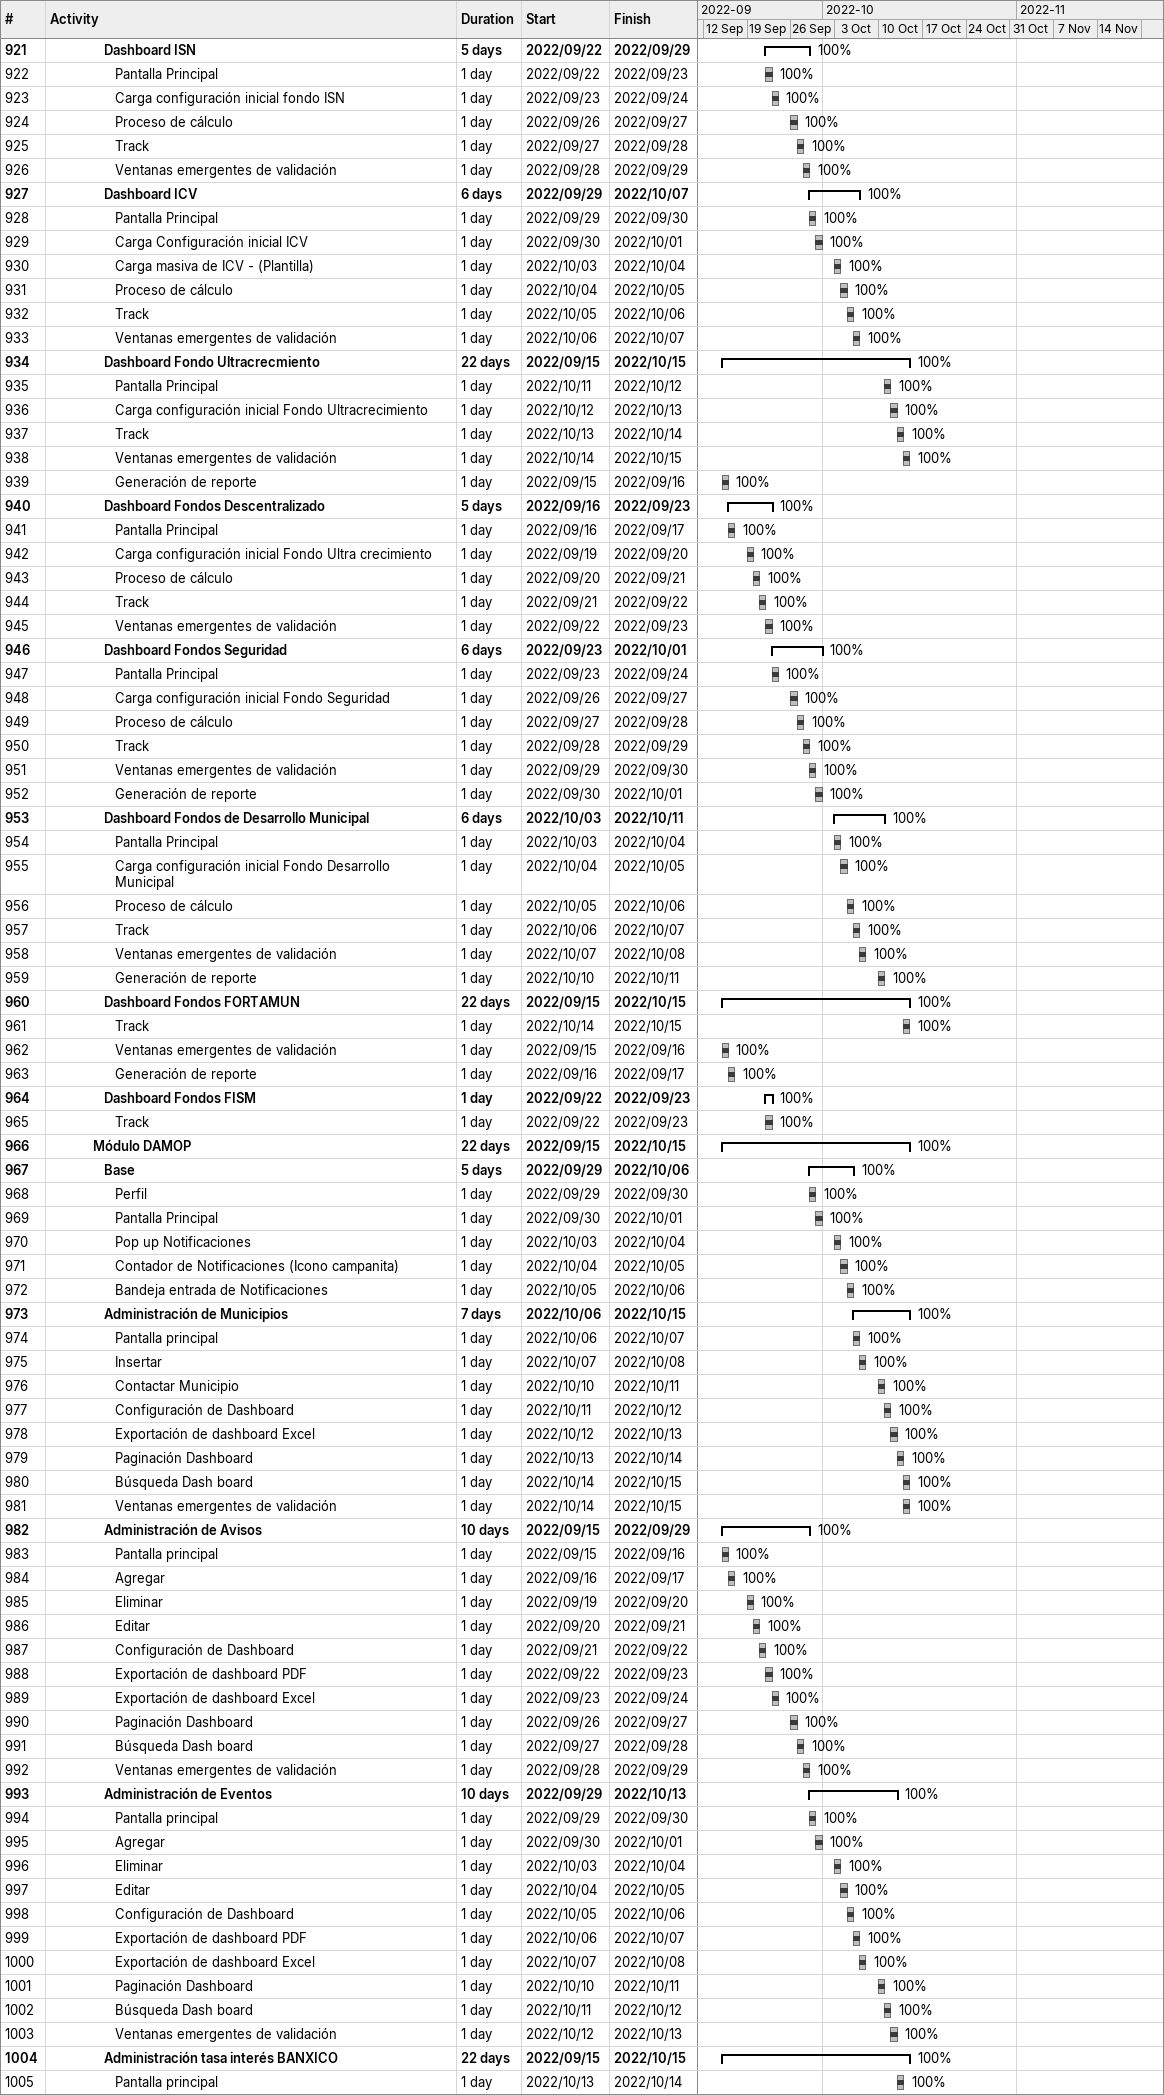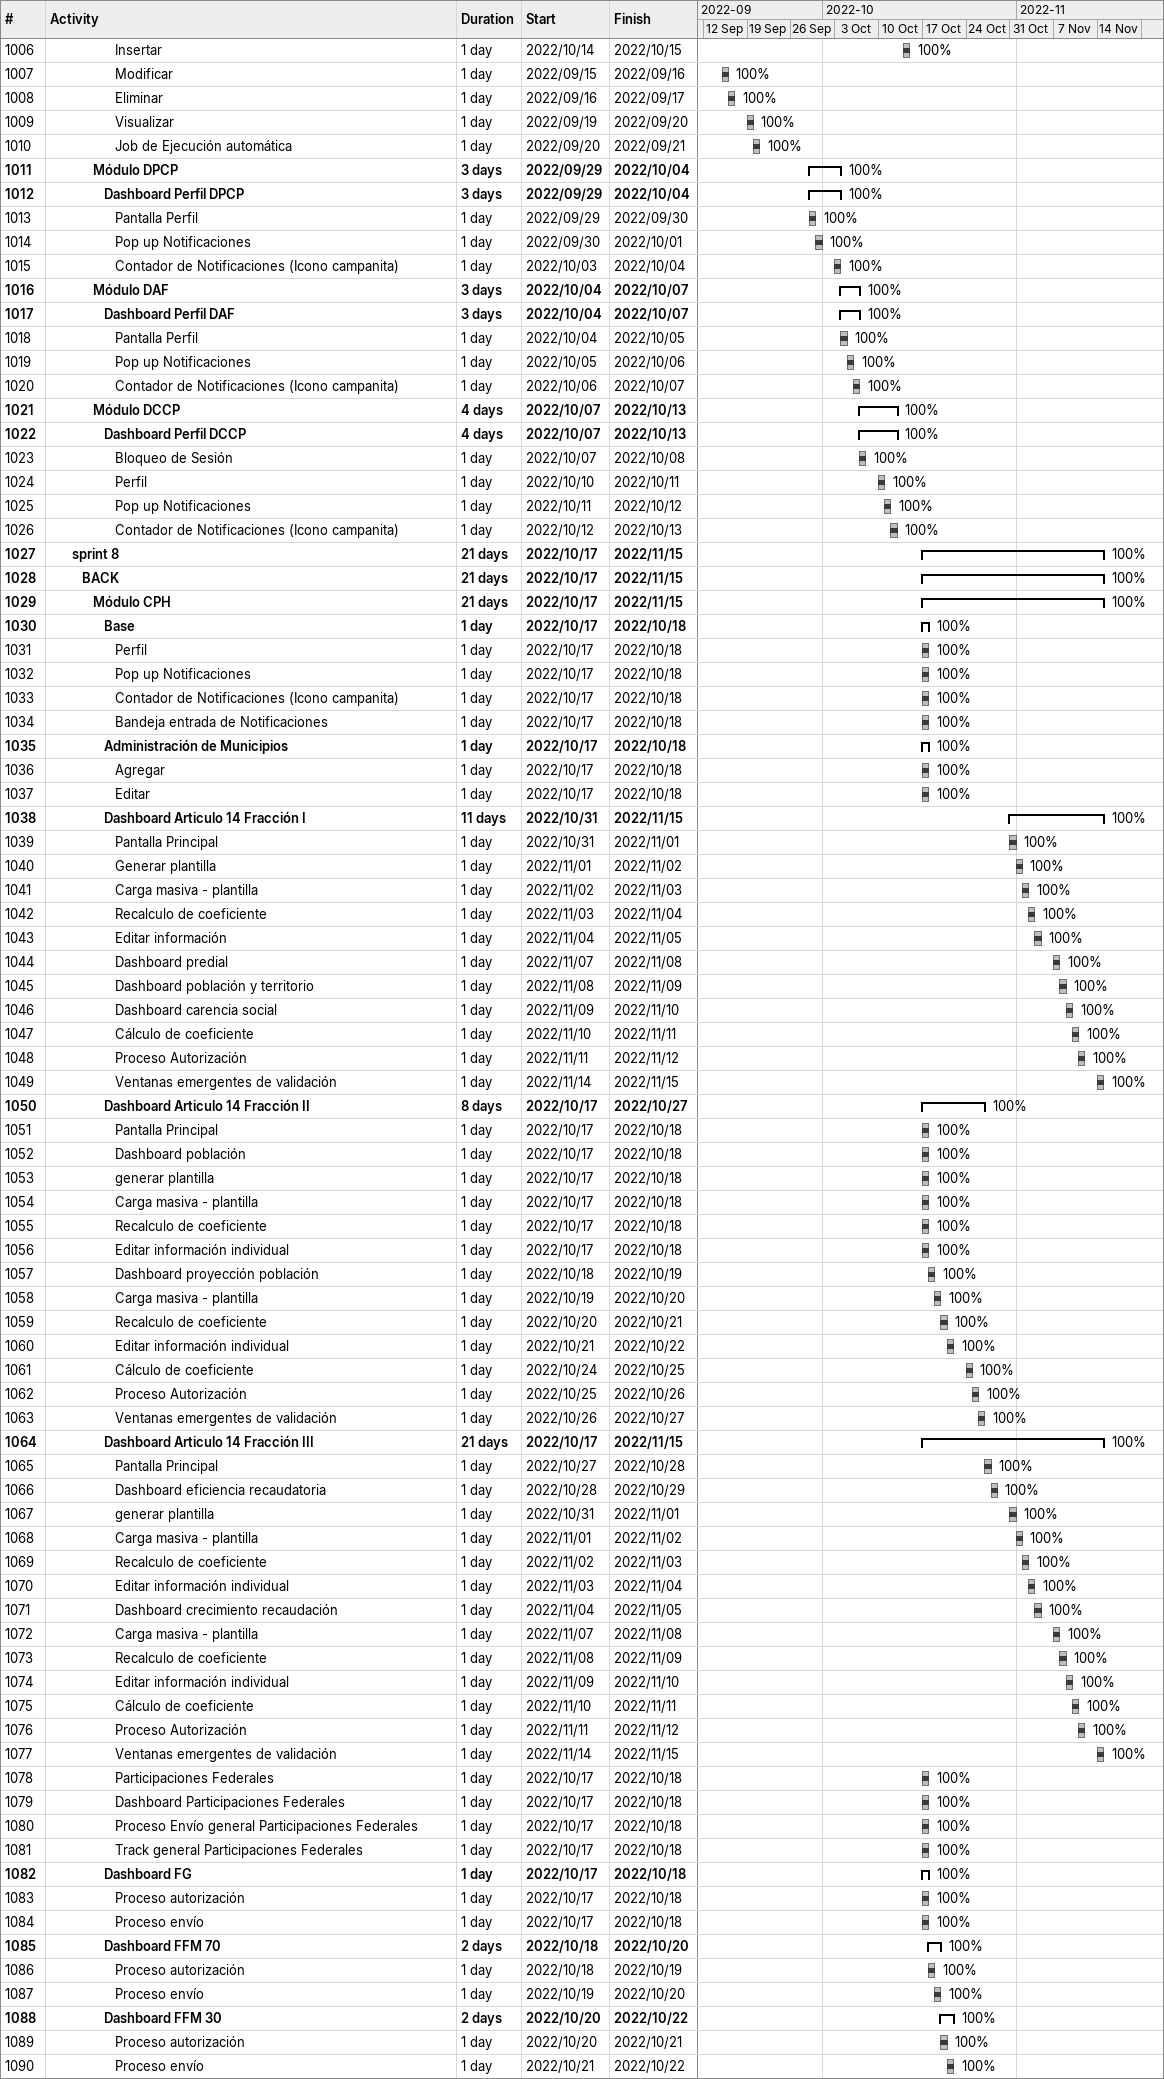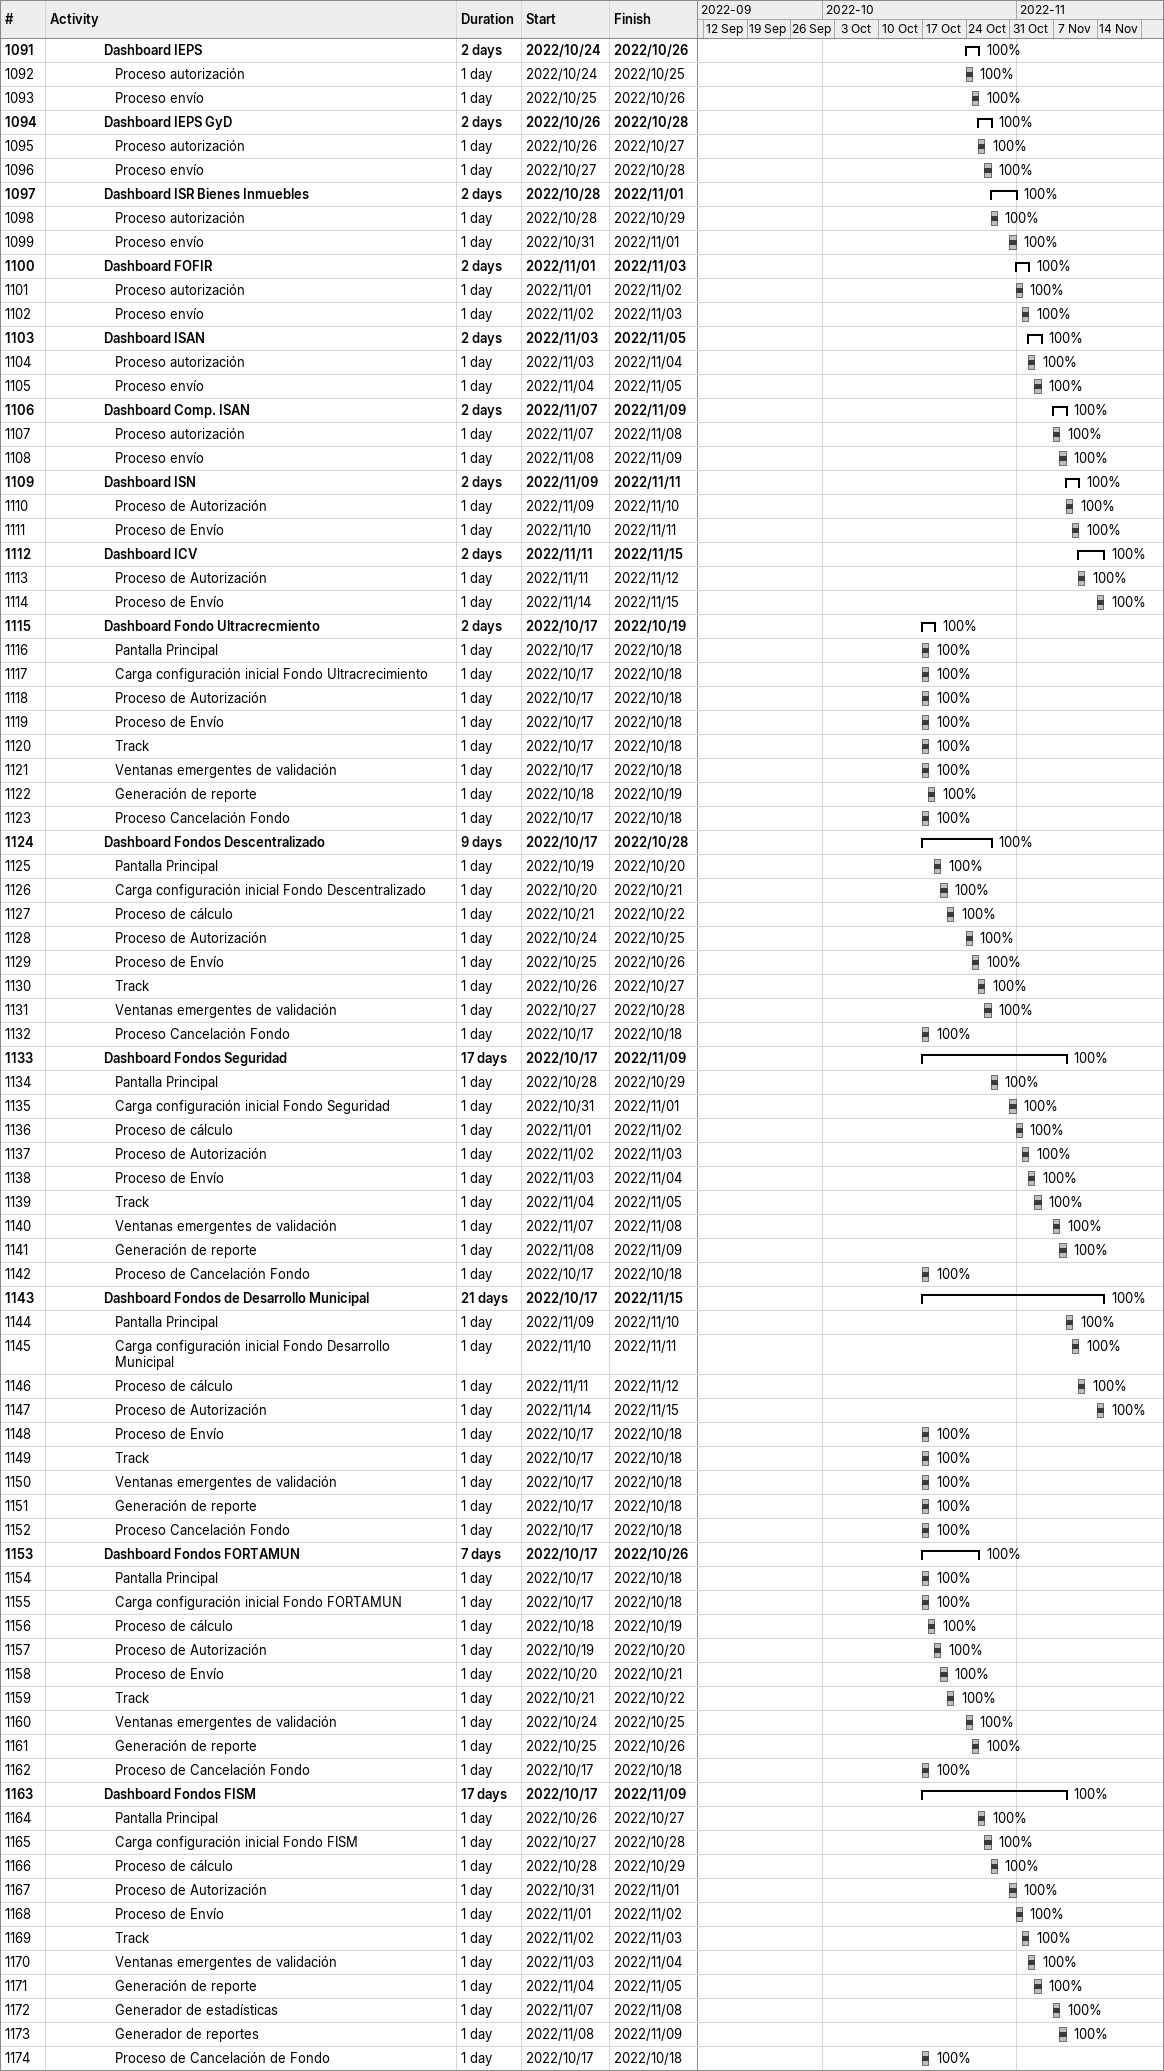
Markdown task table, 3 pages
| ID | Level | Task | Duration | Start | Finish | % complete |
|---|---|---|---|---|---|---|
| 921 | 6 | **Dashboard ISN** | 5d | 2022-09-22 | 2022-09-29 | 100 |
| 922 | 7 | Pantalla Principal | 1d | 2022-09-22 | 2022-09-23 | 100 |
| 923 | 7 | Carga configuración inicial fondo ISN | 1d | 2022-09-23 | 2022-09-24 | 100 |
| 924 | 7 | Proceso de cálculo | 1d | 2022-09-26 | 2022-09-27 | 100 |
| 925 | 7 | Track | 1d | 2022-09-27 | 2022-09-28 | 100 |
| 926 | 7 | Ventanas emergentes de validación | 1d | 2022-09-28 | 2022-09-29 | 100 |
| 927 | 6 | **Dashboard ICV** | 6d | 2022-09-29 | 2022-10-07 | 100 |
| 928 | 7 | Pantalla Principal | 1d | 2022-09-29 | 2022-09-30 | 100 |
| 929 | 7 | Carga Configuración inicial ICV | 1d | 2022-09-30 | 2022-10-01 | 100 |
| 930 | 7 | Carga masiva de ICV - (Plantilla) | 1d | 2022-10-03 | 2022-10-04 | 100 |
| 931 | 7 | Proceso de cálculo | 1d | 2022-10-04 | 2022-10-05 | 100 |
| 932 | 7 | Track | 1d | 2022-10-05 | 2022-10-06 | 100 |
| 933 | 7 | Ventanas emergentes de validación | 1d | 2022-10-06 | 2022-10-07 | 100 |
| 934 | 6 | **Dashboard Fondo Ultracrecmiento** | 22d | 2022-09-15 | 2022-10-15 | 100 |
| 935 | 7 | Pantalla Principal | 1d | 2022-10-11 | 2022-10-12 | 100 |
| 936 | 7 | Carga configuración inicial Fondo Ultracrecimiento | 1d | 2022-10-12 | 2022-10-13 | 100 |
| 937 | 7 | Track | 1d | 2022-10-13 | 2022-10-14 | 100 |
| 938 | 7 | Ventanas emergentes de validación | 1d | 2022-10-14 | 2022-10-15 | 100 |
| 939 | 7 | Generación de reporte | 1d | 2022-09-15 | 2022-09-16 | 100 |
| 940 | 6 | **Dashboard Fondos Descentralizado** | 5d | 2022-09-16 | 2022-09-23 | 100 |
| 941 | 7 | Pantalla Principal | 1d | 2022-09-16 | 2022-09-17 | 100 |
| 942 | 7 | Carga configuración inicial Fondo Ultra crecimiento | 1d | 2022-09-19 | 2022-09-20 | 100 |
| 943 | 7 | Proceso de cálculo | 1d | 2022-09-20 | 2022-09-21 | 100 |
| 944 | 7 | Track | 1d | 2022-09-21 | 2022-09-22 | 100 |
| 945 | 7 | Ventanas emergentes de validación | 1d | 2022-09-22 | 2022-09-23 | 100 |
| 946 | 6 | **Dashboard Fondos Seguridad** | 6d | 2022-09-23 | 2022-10-01 | 100 |
| 947 | 7 | Pantalla Principal | 1d | 2022-09-23 | 2022-09-24 | 100 |
| 948 | 7 | Carga configuración inicial Fondo Seguridad | 1d | 2022-09-26 | 2022-09-27 | 100 |
| 949 | 7 | Proceso de cálculo | 1d | 2022-09-27 | 2022-09-28 | 100 |
| 950 | 7 | Track | 1d | 2022-09-28 | 2022-09-29 | 100 |
| 951 | 7 | Ventanas emergentes de validación | 1d | 2022-09-29 | 2022-09-30 | 100 |
| 952 | 7 | Generación de reporte | 1d | 2022-09-30 | 2022-10-01 | 100 |
| 953 | 6 | **Dashboard Fondos de Desarrollo Municipal** | 6d | 2022-10-03 | 2022-10-11 | 100 |
| 954 | 7 | Pantalla Principal | 1d | 2022-10-03 | 2022-10-04 | 100 |
| 955 | 7 | Carga configuración inicial Fondo Desarrollo Municipal | 1d | 2022-10-04 | 2022-10-05 | 100 |
| 956 | 7 | Proceso de cálculo | 1d | 2022-10-05 | 2022-10-06 | 100 |
| 957 | 7 | Track | 1d | 2022-10-06 | 2022-10-07 | 100 |
| 958 | 7 | Ventanas emergentes de validación | 1d | 2022-10-07 | 2022-10-08 | 100 |
| 959 | 7 | Generación de reporte | 1d | 2022-10-10 | 2022-10-11 | 100 |
| 960 | 6 | **Dashboard Fondos FORTAMUN** | 22d | 2022-09-15 | 2022-10-15 | 100 |
| 961 | 7 | Track | 1d | 2022-10-14 | 2022-10-15 | 100 |
| 962 | 7 | Ventanas emergentes de validación | 1d | 2022-09-15 | 2022-09-16 | 100 |
| 963 | 7 | Generación de reporte | 1d | 2022-09-16 | 2022-09-17 | 100 |
| 964 | 6 | **Dashboard Fondos FISM** | 1d | 2022-09-22 | 2022-09-23 | 100 |
| 965 | 7 | Track | 1d | 2022-09-22 | 2022-09-23 | 100 |
| 966 | 5 | **Módulo DAMOP** | 22d | 2022-09-15 | 2022-10-15 | 100 |
| 967 | 6 | **Base** | 5d | 2022-09-29 | 2022-10-06 | 100 |
| 968 | 7 | Perfil | 1d | 2022-09-29 | 2022-09-30 | 100 |
| 969 | 7 | Pantalla Principal | 1d | 2022-09-30 | 2022-10-01 | 100 |
| 970 | 7 | Pop up Notificaciones | 1d | 2022-10-03 | 2022-10-04 | 100 |
| 971 | 7 | Contador de Notificaciones (Icono campanita) | 1d | 2022-10-04 | 2022-10-05 | 100 |
| 972 | 7 | Bandeja entrada de Notificaciones | 1d | 2022-10-05 | 2022-10-06 | 100 |
| 973 | 6 | **Administración de Municipios** | 7d | 2022-10-06 | 2022-10-15 | 100 |
| 974 | 7 | Pantalla principal | 1d | 2022-10-06 | 2022-10-07 | 100 |
| 975 | 7 | Insertar | 1d | 2022-10-07 | 2022-10-08 | 100 |
| 976 | 7 | Contactar Municipio | 1d | 2022-10-10 | 2022-10-11 | 100 |
| 977 | 7 | Configuración de Dashboard | 1d | 2022-10-11 | 2022-10-12 | 100 |
| 978 | 7 | Exportación de dashboard Excel | 1d | 2022-10-12 | 2022-10-13 | 100 |
| 979 | 7 | Paginación Dashboard | 1d | 2022-10-13 | 2022-10-14 | 100 |
| 980 | 7 | Búsqueda Dash board | 1d | 2022-10-14 | 2022-10-15 | 100 |
| 981 | 7 | Ventanas emergentes de validación | 1d | 2022-10-14 | 2022-10-15 | 100 |
| 982 | 6 | **Administración de Avisos** | 10d | 2022-09-15 | 2022-09-29 | 100 |
| 983 | 7 | Pantalla principal | 1d | 2022-09-15 | 2022-09-16 | 100 |
| 984 | 7 | Agregar | 1d | 2022-09-16 | 2022-09-17 | 100 |
| 985 | 7 | Eliminar | 1d | 2022-09-19 | 2022-09-20 | 100 |
| 986 | 7 | Editar | 1d | 2022-09-20 | 2022-09-21 | 100 |
| 987 | 7 | Configuración de Dashboard | 1d | 2022-09-21 | 2022-09-22 | 100 |
| 988 | 7 | Exportación de dashboard PDF | 1d | 2022-09-22 | 2022-09-23 | 100 |
| 989 | 7 | Exportación de dashboard Excel | 1d | 2022-09-23 | 2022-09-24 | 100 |
| 990 | 7 | Paginación Dashboard | 1d | 2022-09-26 | 2022-09-27 | 100 |
| 991 | 7 | Búsqueda Dash board | 1d | 2022-09-27 | 2022-09-28 | 100 |
| 992 | 7 | Ventanas emergentes de validación | 1d | 2022-09-28 | 2022-09-29 | 100 |
| 993 | 6 | **Administración de Eventos** | 10d | 2022-09-29 | 2022-10-13 | 100 |
| 994 | 7 | Pantalla principal | 1d | 2022-09-29 | 2022-09-30 | 100 |
| 995 | 7 | Agregar | 1d | 2022-09-30 | 2022-10-01 | 100 |
| 996 | 7 | Eliminar | 1d | 2022-10-03 | 2022-10-04 | 100 |
| 997 | 7 | Editar | 1d | 2022-10-04 | 2022-10-05 | 100 |
| 998 | 7 | Configuración de Dashboard | 1d | 2022-10-05 | 2022-10-06 | 100 |
| 999 | 7 | Exportación de dashboard PDF | 1d | 2022-10-06 | 2022-10-07 | 100 |
| 1000 | 7 | Exportación de dashboard Excel | 1d | 2022-10-07 | 2022-10-08 | 100 |
| 1001 | 7 | Paginación Dashboard | 1d | 2022-10-10 | 2022-10-11 | 100 |
| 1002 | 7 | Búsqueda Dash board | 1d | 2022-10-11 | 2022-10-12 | 100 |
| 1003 | 7 | Ventanas emergentes de validación | 1d | 2022-10-12 | 2022-10-13 | 100 |
| 1004 | 6 | **Administración tasa interés BANXICO** | 22d | 2022-09-15 | 2022-10-15 | 100 |
| 1005 | 7 | Pantalla principal | 1d | 2022-10-13 | 2022-10-14 | 100 |
| 1006 | 7 | Insertar | 1d | 2022-10-14 | 2022-10-15 | 100 |
| 1007 | 7 | Modificar | 1d | 2022-09-15 | 2022-09-16 | 100 |
| 1008 | 7 | Eliminar | 1d | 2022-09-16 | 2022-09-17 | 100 |
| 1009 | 7 | Visualizar | 1d | 2022-09-19 | 2022-09-20 | 100 |
| 1010 | 7 | Job de Ejecución automática | 1d | 2022-09-20 | 2022-09-21 | 100 |
| 1011 | 5 | **Módulo DPCP** | 3d | 2022-09-29 | 2022-10-04 | 100 |
| 1012 | 6 | **Dashboard Perfil DPCP** | 3d | 2022-09-29 | 2022-10-04 | 100 |
| 1013 | 7 | Pantalla Perfil | 1d | 2022-09-29 | 2022-09-30 | 100 |
| 1014 | 7 | Pop up Notificaciones | 1d | 2022-09-30 | 2022-10-01 | 100 |
| 1015 | 7 | Contador de Notificaciones (Icono campanita) | 1d | 2022-10-03 | 2022-10-04 | 100 |
| 1016 | 5 | **Módulo DAF** | 3d | 2022-10-04 | 2022-10-07 | 100 |
| 1017 | 6 | **Dashboard Perfil DAF** | 3d | 2022-10-04 | 2022-10-07 | 100 |
| 1018 | 7 | Pantalla Perfil | 1d | 2022-10-04 | 2022-10-05 | 100 |
| 1019 | 7 | Pop up Notificaciones | 1d | 2022-10-05 | 2022-10-06 | 100 |
| 1020 | 7 | Contador de Notificaciones (Icono campanita) | 1d | 2022-10-06 | 2022-10-07 | 100 |
| 1021 | 5 | **Módulo DCCP** | 4d | 2022-10-07 | 2022-10-13 | 100 |
| 1022 | 6 | **Dashboard Perfil DCCP** | 4d | 2022-10-07 | 2022-10-13 | 100 |
| 1023 | 7 | Bloqueo de Sesión | 1d | 2022-10-07 | 2022-10-08 | 100 |
| 1024 | 7 | Perfil | 1d | 2022-10-10 | 2022-10-11 | 100 |
| 1025 | 7 | Pop up Notificaciones | 1d | 2022-10-11 | 2022-10-12 | 100 |
| 1026 | 7 | Contador de Notificaciones (Icono campanita) | 1d | 2022-10-12 | 2022-10-13 | 100 |
| 1027 | 3 | **sprint 8** | 21d | 2022-10-17 | 2022-11-15 | 100 |
| 1028 | 4 | **BACK** | 21d | 2022-10-17 | 2022-11-15 | 100 |
| 1029 | 5 | **Módulo CPH** | 21d | 2022-10-17 | 2022-11-15 | 100 |
| 1030 | 6 | **Base** | 1d | 2022-10-17 | 2022-10-18 | 100 |
| 1031 | 7 | Perfil | 1d | 2022-10-17 | 2022-10-18 | 100 |
| 1032 | 7 | Pop up Notificaciones | 1d | 2022-10-17 | 2022-10-18 | 100 |
| 1033 | 7 | Contador de Notificaciones (Icono campanita) | 1d | 2022-10-17 | 2022-10-18 | 100 |
| 1034 | 7 | Bandeja entrada de Notificaciones | 1d | 2022-10-17 | 2022-10-18 | 100 |
| 1035 | 6 | **Administración de Municipios** | 1d | 2022-10-17 | 2022-10-18 | 100 |
| 1036 | 7 | Agregar | 1d | 2022-10-17 | 2022-10-18 | 100 |
| 1037 | 7 | Editar | 1d | 2022-10-17 | 2022-10-18 | 100 |
| 1038 | 6 | **Dashboard Articulo 14 Fracción I** | 11d | 2022-10-31 | 2022-11-15 | 100 |
| 1039 | 7 | Pantalla Principal | 1d | 2022-10-31 | 2022-11-01 | 100 |
| 1040 | 7 | Generar plantilla | 1d | 2022-11-01 | 2022-11-02 | 100 |
| 1041 | 7 | Carga masiva - plantilla | 1d | 2022-11-02 | 2022-11-03 | 100 |
| 1042 | 7 | Recalculo de coeficiente | 1d | 2022-11-03 | 2022-11-04 | 100 |
| 1043 | 7 | Editar información | 1d | 2022-11-04 | 2022-11-05 | 100 |
| 1044 | 7 | Dashboard predial | 1d | 2022-11-07 | 2022-11-08 | 100 |
| 1045 | 7 | Dashboard población y territorio | 1d | 2022-11-08 | 2022-11-09 | 100 |
| 1046 | 7 | Dashboard carencia social | 1d | 2022-11-09 | 2022-11-10 | 100 |
| 1047 | 7 | Cálculo de coeficiente | 1d | 2022-11-10 | 2022-11-11 | 100 |
| 1048 | 7 | Proceso Autorización | 1d | 2022-11-11 | 2022-11-12 | 100 |
| 1049 | 7 | Ventanas emergentes de validación | 1d | 2022-11-14 | 2022-11-15 | 100 |
| 1050 | 6 | **Dashboard Articulo 14 Fracción II** | 8d | 2022-10-17 | 2022-10-27 | 100 |
| 1051 | 7 | Pantalla Principal | 1d | 2022-10-17 | 2022-10-18 | 100 |
| 1052 | 7 | Dashboard población | 1d | 2022-10-17 | 2022-10-18 | 100 |
| 1053 | 7 | generar plantilla | 1d | 2022-10-17 | 2022-10-18 | 100 |
| 1054 | 7 | Carga masiva - plantilla | 1d | 2022-10-17 | 2022-10-18 | 100 |
| 1055 | 7 | Recalculo de coeficiente | 1d | 2022-10-17 | 2022-10-18 | 100 |
| 1056 | 7 | Editar información individual | 1d | 2022-10-17 | 2022-10-18 | 100 |
| 1057 | 7 | Dashboard proyección población | 1d | 2022-10-18 | 2022-10-19 | 100 |
| 1058 | 7 | Carga masiva - plantilla | 1d | 2022-10-19 | 2022-10-20 | 100 |
| 1059 | 7 | Recalculo de coeficiente | 1d | 2022-10-20 | 2022-10-21 | 100 |
| 1060 | 7 | Editar información individual | 1d | 2022-10-21 | 2022-10-22 | 100 |
| 1061 | 7 | Cálculo de coeficiente | 1d | 2022-10-24 | 2022-10-25 | 100 |
| 1062 | 7 | Proceso Autorización | 1d | 2022-10-25 | 2022-10-26 | 100 |
| 1063 | 7 | Ventanas emergentes de validación | 1d | 2022-10-26 | 2022-10-27 | 100 |
| 1064 | 6 | **Dashboard Articulo 14 Fracción III** | 21d | 2022-10-17 | 2022-11-15 | 100 |
| 1065 | 7 | Pantalla Principal | 1d | 2022-10-27 | 2022-10-28 | 100 |
| 1066 | 7 | Dashboard eficiencia recaudatoria | 1d | 2022-10-28 | 2022-10-29 | 100 |
| 1067 | 7 | generar plantilla | 1d | 2022-10-31 | 2022-11-01 | 100 |
| 1068 | 7 | Carga masiva - plantilla | 1d | 2022-11-01 | 2022-11-02 | 100 |
| 1069 | 7 | Recalculo de coeficiente | 1d | 2022-11-02 | 2022-11-03 | 100 |
| 1070 | 7 | Editar información individual | 1d | 2022-11-03 | 2022-11-04 | 100 |
| 1071 | 7 | Dashboard crecimiento recaudación | 1d | 2022-11-04 | 2022-11-05 | 100 |
| 1072 | 7 | Carga masiva - plantilla | 1d | 2022-11-07 | 2022-11-08 | 100 |
| 1073 | 7 | Recalculo de coeficiente | 1d | 2022-11-08 | 2022-11-09 | 100 |
| 1074 | 7 | Editar información individual | 1d | 2022-11-09 | 2022-11-10 | 100 |
| 1075 | 7 | Cálculo de coeficiente | 1d | 2022-11-10 | 2022-11-11 | 100 |
| 1076 | 7 | Proceso Autorización | 1d | 2022-11-11 | 2022-11-12 | 100 |
| 1077 | 7 | Ventanas emergentes de validación | 1d | 2022-11-14 | 2022-11-15 | 100 |
| 1078 | 7 | Participaciones Federales | 1d | 2022-10-17 | 2022-10-18 | 100 |
| 1079 | 7 | Dashboard Participaciones Federales | 1d | 2022-10-17 | 2022-10-18 | 100 |
| 1080 | 7 | Proceso Envío general Participaciones Federales | 1d | 2022-10-17 | 2022-10-18 | 100 |
| 1081 | 7 | Track general Participaciones Federales | 1d | 2022-10-17 | 2022-10-18 | 100 |
| 1082 | 6 | **Dashboard FG** | 1d | 2022-10-17 | 2022-10-18 | 100 |
| 1083 | 7 | Proceso autorización | 1d | 2022-10-17 | 2022-10-18 | 100 |
| 1084 | 7 | Proceso envío | 1d | 2022-10-17 | 2022-10-18 | 100 |
| 1085 | 6 | **Dashboard FFM 70** | 2d | 2022-10-18 | 2022-10-20 | 100 |
| 1086 | 7 | Proceso autorización | 1d | 2022-10-18 | 2022-10-19 | 100 |
| 1087 | 7 | Proceso envío | 1d | 2022-10-19 | 2022-10-20 | 100 |
| 1088 | 6 | **Dashboard FFM 30** | 2d | 2022-10-20 | 2022-10-22 | 100 |
| 1089 | 7 | Proceso autorización | 1d | 2022-10-20 | 2022-10-21 | 100 |
| 1090 | 7 | Proceso envío | 1d | 2022-10-21 | 2022-10-22 | 100 |
| 1091 | 6 | **Dashboard IEPS** | 2d | 2022-10-24 | 2022-10-26 | 100 |
| 1092 | 7 | Proceso autorización | 1d | 2022-10-24 | 2022-10-25 | 100 |
| 1093 | 7 | Proceso envío | 1d | 2022-10-25 | 2022-10-26 | 100 |
| 1094 | 6 | **Dashboard IEPS GyD** | 2d | 2022-10-26 | 2022-10-28 | 100 |
| 1095 | 7 | Proceso autorización | 1d | 2022-10-26 | 2022-10-27 | 100 |
| 1096 | 7 | Proceso envío | 1d | 2022-10-27 | 2022-10-28 | 100 |
| 1097 | 6 | **Dashboard ISR Bienes Inmuebles** | 2d | 2022-10-28 | 2022-11-01 | 100 |
| 1098 | 7 | Proceso autorización | 1d | 2022-10-28 | 2022-10-29 | 100 |
| 1099 | 7 | Proceso envío | 1d | 2022-10-31 | 2022-11-01 | 100 |
| 1100 | 6 | **Dashboard FOFIR** | 2d | 2022-11-01 | 2022-11-03 | 100 |
| 1101 | 7 | Proceso autorización | 1d | 2022-11-01 | 2022-11-02 | 100 |
| 1102 | 7 | Proceso envío | 1d | 2022-11-02 | 2022-11-03 | 100 |
| 1103 | 6 | **Dashboard ISAN** | 2d | 2022-11-03 | 2022-11-05 | 100 |
| 1104 | 7 | Proceso autorización | 1d | 2022-11-03 | 2022-11-04 | 100 |
| 1105 | 7 | Proceso envío | 1d | 2022-11-04 | 2022-11-05 | 100 |
| 1106 | 6 | **Dashboard Comp. ISAN** | 2d | 2022-11-07 | 2022-11-09 | 100 |
| 1107 | 7 | Proceso autorización | 1d | 2022-11-07 | 2022-11-08 | 100 |
| 1108 | 7 | Proceso envío | 1d | 2022-11-08 | 2022-11-09 | 100 |
| 1109 | 6 | **Dashboard ISN** | 2d | 2022-11-09 | 2022-11-11 | 100 |
| 1110 | 7 | Proceso de Autorización | 1d | 2022-11-09 | 2022-11-10 | 100 |
| 1111 | 7 | Proceso de Envío | 1d | 2022-11-10 | 2022-11-11 | 100 |
| 1112 | 6 | **Dashboard ICV** | 2d | 2022-11-11 | 2022-11-15 | 100 |
| 1113 | 7 | Proceso de Autorización | 1d | 2022-11-11 | 2022-11-12 | 100 |
| 1114 | 7 | Proceso de Envío | 1d | 2022-11-14 | 2022-11-15 | 100 |
| 1115 | 6 | **Dashboard Fondo Ultracrecmiento** | 2d | 2022-10-17 | 2022-10-19 | 100 |
| 1116 | 7 | Pantalla Principal | 1d | 2022-10-17 | 2022-10-18 | 100 |
| 1117 | 7 | Carga configuración inicial Fondo Ultracrecimiento | 1d | 2022-10-17 | 2022-10-18 | 100 |
| 1118 | 7 | Proceso de Autorización | 1d | 2022-10-17 | 2022-10-18 | 100 |
| 1119 | 7 | Proceso de Envío | 1d | 2022-10-17 | 2022-10-18 | 100 |
| 1120 | 7 | Track | 1d | 2022-10-17 | 2022-10-18 | 100 |
| 1121 | 7 | Ventanas emergentes de validación | 1d | 2022-10-17 | 2022-10-18 | 100 |
| 1122 | 7 | Generación de reporte | 1d | 2022-10-18 | 2022-10-19 | 100 |
| 1123 | 7 | Proceso Cancelación Fondo | 1d | 2022-10-17 | 2022-10-18 | 100 |
| 1124 | 6 | **Dashboard Fondos Descentralizado** | 9d | 2022-10-17 | 2022-10-28 | 100 |
| 1125 | 7 | Pantalla Principal | 1d | 2022-10-19 | 2022-10-20 | 100 |
| 1126 | 7 | Carga configuración inicial Fondo Descentralizado | 1d | 2022-10-20 | 2022-10-21 | 100 |
| 1127 | 7 | Proceso de cálculo | 1d | 2022-10-21 | 2022-10-22 | 100 |
| 1128 | 7 | Proceso de Autorización | 1d | 2022-10-24 | 2022-10-25 | 100 |
| 1129 | 7 | Proceso de Envío | 1d | 2022-10-25 | 2022-10-26 | 100 |
| 1130 | 7 | Track | 1d | 2022-10-26 | 2022-10-27 | 100 |
| 1131 | 7 | Ventanas emergentes de validación | 1d | 2022-10-27 | 2022-10-28 | 100 |
| 1132 | 7 | Proceso Cancelación Fondo | 1d | 2022-10-17 | 2022-10-18 | 100 |
| 1133 | 6 | **Dashboard Fondos Seguridad** | 17d | 2022-10-17 | 2022-11-09 | 100 |
| 1134 | 7 | Pantalla Principal | 1d | 2022-10-28 | 2022-10-29 | 100 |
| 1135 | 7 | Carga configuración inicial Fondo Seguridad | 1d | 2022-10-31 | 2022-11-01 | 100 |
| 1136 | 7 | Proceso de cálculo | 1d | 2022-11-01 | 2022-11-02 | 100 |
| 1137 | 7 | Proceso de Autorización | 1d | 2022-11-02 | 2022-11-03 | 100 |
| 1138 | 7 | Proceso de Envío | 1d | 2022-11-03 | 2022-11-04 | 100 |
| 1139 | 7 | Track | 1d | 2022-11-04 | 2022-11-05 | 100 |
| 1140 | 7 | Ventanas emergentes de validación | 1d | 2022-11-07 | 2022-11-08 | 100 |
| 1141 | 7 | Generación de reporte | 1d | 2022-11-08 | 2022-11-09 | 100 |
| 1142 | 7 | Proceso de Cancelación Fondo | 1d | 2022-10-17 | 2022-10-18 | 100 |
| 1143 | 6 | **Dashboard Fondos de Desarrollo Municipal** | 21d | 2022-10-17 | 2022-11-15 | 100 |
| 1144 | 7 | Pantalla Principal | 1d | 2022-11-09 | 2022-11-10 | 100 |
| 1145 | 7 | Carga configuración inicial Fondo Desarrollo Municipal | 1d | 2022-11-10 | 2022-11-11 | 100 |
| 1146 | 7 | Proceso de cálculo | 1d | 2022-11-11 | 2022-11-12 | 100 |
| 1147 | 7 | Proceso de Autorización | 1d | 2022-11-14 | 2022-11-15 | 100 |
| 1148 | 7 | Proceso de Envío | 1d | 2022-10-17 | 2022-10-18 | 100 |
| 1149 | 7 | Track | 1d | 2022-10-17 | 2022-10-18 | 100 |
| 1150 | 7 | Ventanas emergentes de validación | 1d | 2022-10-17 | 2022-10-18 | 100 |
| 1151 | 7 | Generación de reporte | 1d | 2022-10-17 | 2022-10-18 | 100 |
| 1152 | 7 | Proceso Cancelación Fondo | 1d | 2022-10-17 | 2022-10-18 | 100 |
| 1153 | 6 | **Dashboard Fondos FORTAMUN** | 7d | 2022-10-17 | 2022-10-26 | 100 |
| 1154 | 7 | Pantalla Principal | 1d | 2022-10-17 | 2022-10-18 | 100 |
| 1155 | 7 | Carga configuración inicial Fondo FORTAMUN | 1d | 2022-10-17 | 2022-10-18 | 100 |
| 1156 | 7 | Proceso de cálculo | 1d | 2022-10-18 | 2022-10-19 | 100 |
| 1157 | 7 | Proceso de Autorización | 1d | 2022-10-19 | 2022-10-20 | 100 |
| 1158 | 7 | Proceso de Envío | 1d | 2022-10-20 | 2022-10-21 | 100 |
| 1159 | 7 | Track | 1d | 2022-10-21 | 2022-10-22 | 100 |
| 1160 | 7 | Ventanas emergentes de validación | 1d | 2022-10-24 | 2022-10-25 | 100 |
| 1161 | 7 | Generación de reporte | 1d | 2022-10-25 | 2022-10-26 | 100 |
| 1162 | 7 | Proceso de Cancelación Fondo | 1d | 2022-10-17 | 2022-10-18 | 100 |
| 1163 | 6 | **Dashboard Fondos FISM** | 17d | 2022-10-17 | 2022-11-09 | 100 |
| 1164 | 7 | Pantalla Principal | 1d | 2022-10-26 | 2022-10-27 | 100 |
| 1165 | 7 | Carga configuración inicial Fondo FISM | 1d | 2022-10-27 | 2022-10-28 | 100 |
| 1166 | 7 | Proceso de cálculo | 1d | 2022-10-28 | 2022-10-29 | 100 |
| 1167 | 7 | Proceso de Autorización | 1d | 2022-10-31 | 2022-11-01 | 100 |
| 1168 | 7 | Proceso de Envío | 1d | 2022-11-01 | 2022-11-02 | 100 |
| 1169 | 7 | Track | 1d | 2022-11-02 | 2022-11-03 | 100 |
| 1170 | 7 | Ventanas emergentes de validación | 1d | 2022-11-03 | 2022-11-04 | 100 |
| 1171 | 7 | Generación de reporte | 1d | 2022-11-04 | 2022-11-05 | 100 |
| 1172 | 7 | Generador de estadísticas | 1d | 2022-11-07 | 2022-11-08 | 100 |
| 1173 | 7 | Generador de reportes | 1d | 2022-11-08 | 2022-11-09 | 100 |
| 1174 | 7 | Proceso de Cancelación de Fondo | 1d | 2022-10-17 | 2022-10-18 | 100 |
